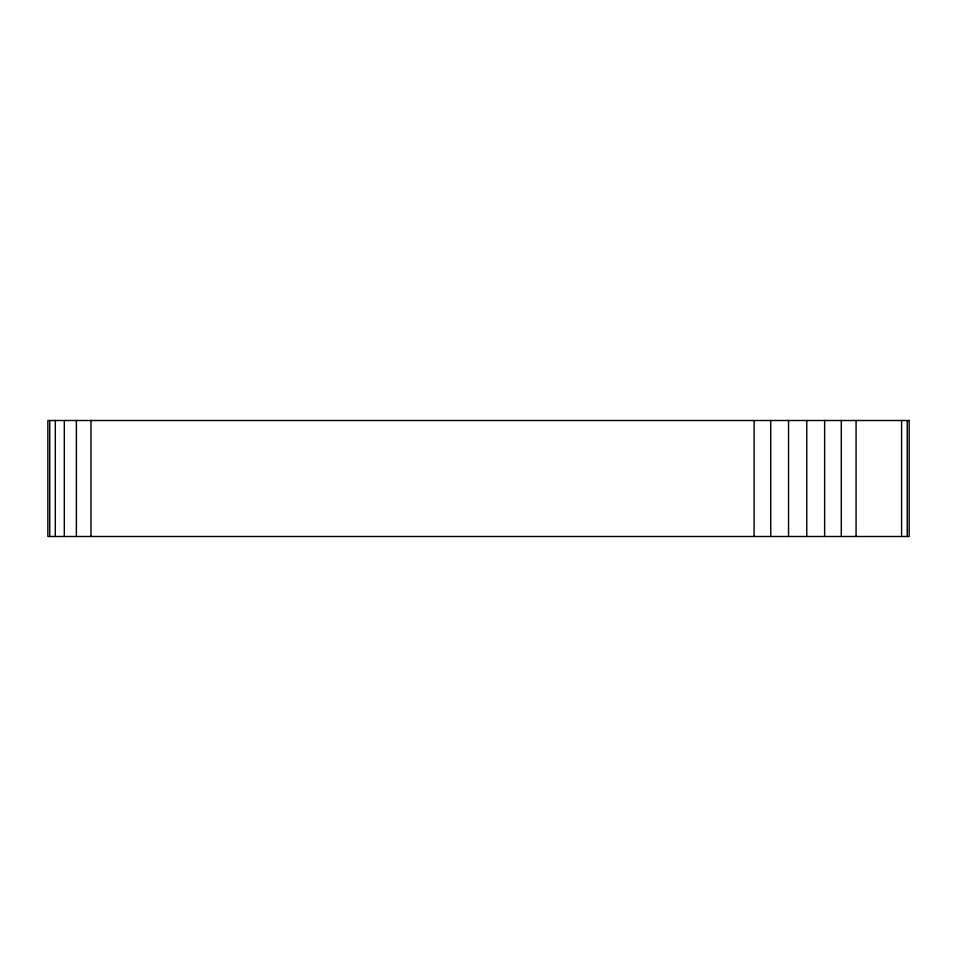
<?xml version="1.0" encoding="UTF-8"?>
<svg xmlns="http://www.w3.org/2000/svg" width="957" height="957" viewBox="0 0 957 957"><rect width="100%" height="100%" fill="white"/><g stroke="black" fill="none" stroke-linecap="round" stroke-linejoin="round"><path stroke-width="1.44" d="M907.236 420.506L907.236 536.494M901.59 420.506L901.59 536.494M856.072 420.506L856.072 536.494M841.299 420.506L841.299 536.494M824.623 420.506L824.623 536.494M806.775 420.506L806.775 536.494M788.544 420.506L788.544 536.494M770.732 420.506L770.732 536.494M754.116 420.506L754.116 536.494M90.975 420.506L90.975 536.494M76.381 420.506L76.381 536.494M64.31 420.506L64.31 536.494M55.303 420.506L55.303 536.494M49.728 420.506L49.728 536.494M909.15 420.506L47.85 420.506L47.85 536.494L909.15 536.494L909.15 420.506"/></g></svg>
